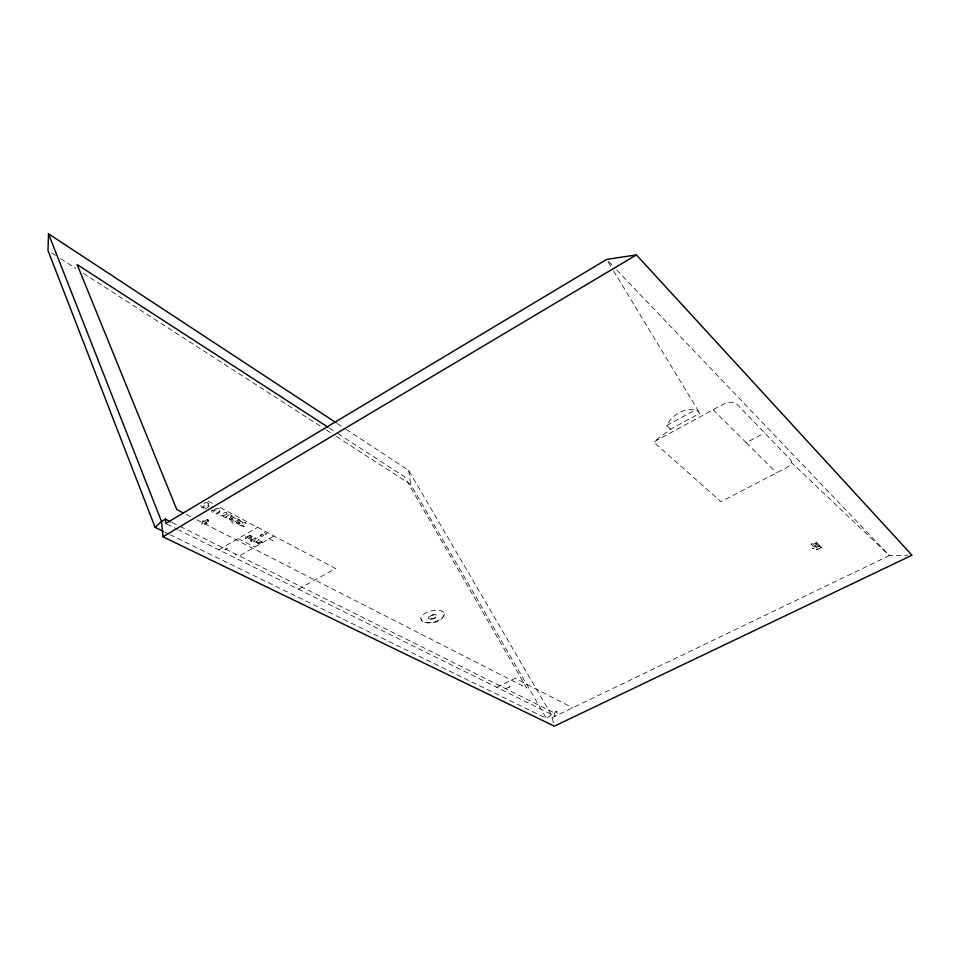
<?xml version="1.0" encoding="UTF-8"?>
<svg xmlns="http://www.w3.org/2000/svg" width="960" height="960" viewBox="0 0 960 960"><rect width="100%" height="100%" fill="white"/><g stroke="black" fill="none" stroke-linecap="round" stroke-linejoin="round"><path stroke-width="0.72" stroke-dasharray="4.8 3.6" d="M791.304 462.42L791.388 461.7A10.248 5.04 -21.5 0 0 790.644 459.876L736.608 403.872A11.016 5.88 -21.4 0 0 722.664 404.568L653.616 442.008L720.924 501.636L785.412 468.324A10.248 5.04 -21.5 0 0 791.304 462.42L889.392 555.564L907.764 555.288M205.524 521.904L206.988 523.536L201.9 524.556L202.884 520.548L204.372 522.192L207.42 520.392L208.68 521.04L205.644 522.84L205.524 521.904L208.572 520.104L208.68 521.04M201.024 505.32C200.112 507.984 204.456 508.692 206.076 507.312L205.692 506.676C196.104 509.544 212.976 499.764 207.624 505.788L208.608 506.064L210.024 504.504L207.456 502.716A3.204 1.764 -7.7 0 0 205.164 502.776L201.396 504.816M670.692 429.108L666.732 425.472C672.144 415.104 684.024 407.592 695.904 409.584L699.744 413.328L670.692 429.108L653.616 442.008M169.908 534.6L546.36 718.356L554.232 712.848L555.144 716.208L178.98 530.112M212.34 510.084L211.404 510.648M204.972 509.016L210.696 505.596M204.264 521.256L207.3 519.456L208.572 520.104M218.928 549.756L257.568 527.304M240.42 555.324L273.996 535.992M298.476 589.14L335.532 568.548L218.496 506.628M666.732 425.472L695.904 409.584M713.124 409.728L746.184 442.692L764.652 432.936M215.616 508.812L210.432 511.86L212.208 512.784C216.6 506.964 225.648 510.048 214.5 513.972L215.088 514.284C221.388 513.468 222.804 507.384 216.204 508.584M496.908 687.372L515.172 678.3L572.604 707.82M552.06 717.696L889.392 555.564L615.972 269.184M164.532 531.972L168.564 533.94M166.884 524.124L177.78 529.392M172.116 522.468L178.824 525.804M180.168 526.476L554.232 712.848M186.18 514.368L191.52 517.092M196.86 519.816L526.692 687.996L404.496 476.784L336.768 432.876M238.128 538.596L254.724 547.092M202.992 521.496L204.372 522.192M205.644 522.84L206.988 523.536M288.936 562.728L290.04 563.292M269.16 538.776L275.628 542.172M208.08 501.12L213.288 503.868M51.78 252.936L55.56 255.372M60.6 258.624L75.708 268.368M83.268 273.24L325.092 429.216M326.352 430.032L331.392 433.284M336.432 436.524L410.748 484.464L546.36 718.356M329.244 427.992L335.508 432.06M337.38 423.576L344.88 428.508M346.128 429.324L408.66 470.4L551.148 714.324L553.584 723.336M746.184 442.692L776.508 472.92M608.724 261.588L614.94 268.092M608.208 261.984L612.852 269.676M613.632 270.96L699.744 413.328M444.228 613.824A11.94 5.676 -13.4 0 1 427.512 622.536A11.94 5.676 -13.4 0 1 425.976 612.816A11.94 5.676 -13.4 0 1 444.228 613.824C442.752 622.572 428.448 625.416 421.692 620.832L420.936 619.032M408.66 470.4L410.748 484.464M207.3 519.456L207.42 520.392M201.792 523.62L201.9 524.556M239.292 519.564L234.6 521.856L235.296 522.228L234.732 522.552L232.404 523.14L231.564 521.88L236.916 518.82L239.292 519.564M821.544 547.284L819.456 548.532C824.916 544.776 812.34 550.752 818.424 548.904C813.252 552.252 818.64 543.588 821.544 547.284M263.724 534.6C263.964 538.092 256.38 535.488 260.58 533.916L261.444 534.156C257.364 536.256 264.336 535.872 262.812 532.464L263.544 532.044L266.808 533.76L265.56 534.48L263.676 533.484L263.724 534.6M228.912 518.82L230.64 520.392L234.336 519.408L232.02 518.196C235.704 515.388 234.12 519.96 235.692 518.46A1.968 1.068 -8.5 0 0 235.824 517.716L232.152 516.6L228.912 518.82M236.232 522.648L237.948 524.208L241.62 523.236L239.328 522.024C243 519.252 241.404 523.776 242.964 522.288A1.956 1.056 -8.8 0 0 243.096 521.556L239.472 520.452L236.232 522.648M256.896 542.472L258.144 543.612L260.916 542.88L259.212 542.004C261.984 539.94 260.748 543.288 261.924 542.184A1.464 0.78 -9.4 0 0 262.044 541.632L259.344 540.84L256.896 542.472M250.236 535.56L251.736 536.172L246.504 539.196L245.4 538.548L247.116 537.552L245.664 537.288A1.452 0.78 -9 0 1 245.532 536.7L248.52 534.948L250.236 535.56M812.412 548.496L813.936 548.328L812.412 548.496M241.752 525.876C249.396 527.532 236.784 525.12 246.204 523.044L244.632 522.216L239.64 525.144L241.752 525.876M250.164 539.256C255.924 540.36 246.396 538.788 253.56 537.12L252.384 536.508L248.58 538.716L250.164 539.256M227.748 548.34L224.892 549.684L227.748 548.34M222.84 515.532C224.352 518.292 228.888 519.504 232.02 515.568L230.424 514.716L225.888 517.104L229.572 514.272L227.976 513.432L223.476 515.832L227.148 512.988L225.528 512.136L220.476 515.124L221.964 516.048L222.84 515.532M249.864 535.764L246.756 537.228L249.864 535.764M509.892 686.712L505.68 688.608L509.892 686.712M250.308 540.912L251.832 541.044L250.308 540.912M811.944 544.968L813.732 546.9L818.76 544.608L818.028 543.924L813.6 545.94L817.644 543.552L816.924 542.868L812.58 544.92L816.54 542.508L815.808 541.812L810.708 544.332L811.944 544.968M230.196 519.444L232.404 519.024L231.456 518.52L230.196 519.444M237.504 523.272L239.7 522.852L238.764 522.36L237.504 523.272M235.272 554.82L236.796 554.52L235.272 554.82M257.832 542.928L259.488 542.604L257.832 542.928M258.588 539.736L255.888 542.484L257.328 540.456L254.112 541.56L252.864 540.924L258.588 539.736M255.216 537.984L251.424 540.168L252.504 540.84L256.392 538.596L255.216 537.984M819.168 545.004L814.104 547.5L814.692 548.256L819.888 545.7L819.168 545.004M556.584 711.228L555.108 711.936L557.736 713.256L559.212 712.548L556.584 711.228M430.824 619.152A4.44 2.112 -13.4 0 0 437.016 615.9A4.44 2.112 -13.4 0 0 430.224 615.54A4.44 2.112 -13.4 0 0 430.824 619.152M431.22 618.66A3.492 1.656 -13.4 0 0 436.092 616.104A3.492 1.656 -13.4 0 0 430.74 615.828A3.492 1.656 -13.4 0 0 431.22 618.66"/><path stroke-width="1.44" d="M336.12 422.76L48.504 233.832L48 250.5L155.124 527.376L163.188 531.324M155.124 527.376L161.52 521.472L165.42 519.12L170.772 521.796M162.984 536.784L636.408 254.904L912 555.216L554.352 726.168L162.984 536.784L161.52 521.472L48.504 233.832M636.408 254.904L606.648 259.416L165.84 523.476L165.42 519.12M183.504 513.012L176.832 509.604L77.136 264.54L327.984 427.176"/></g></svg>
